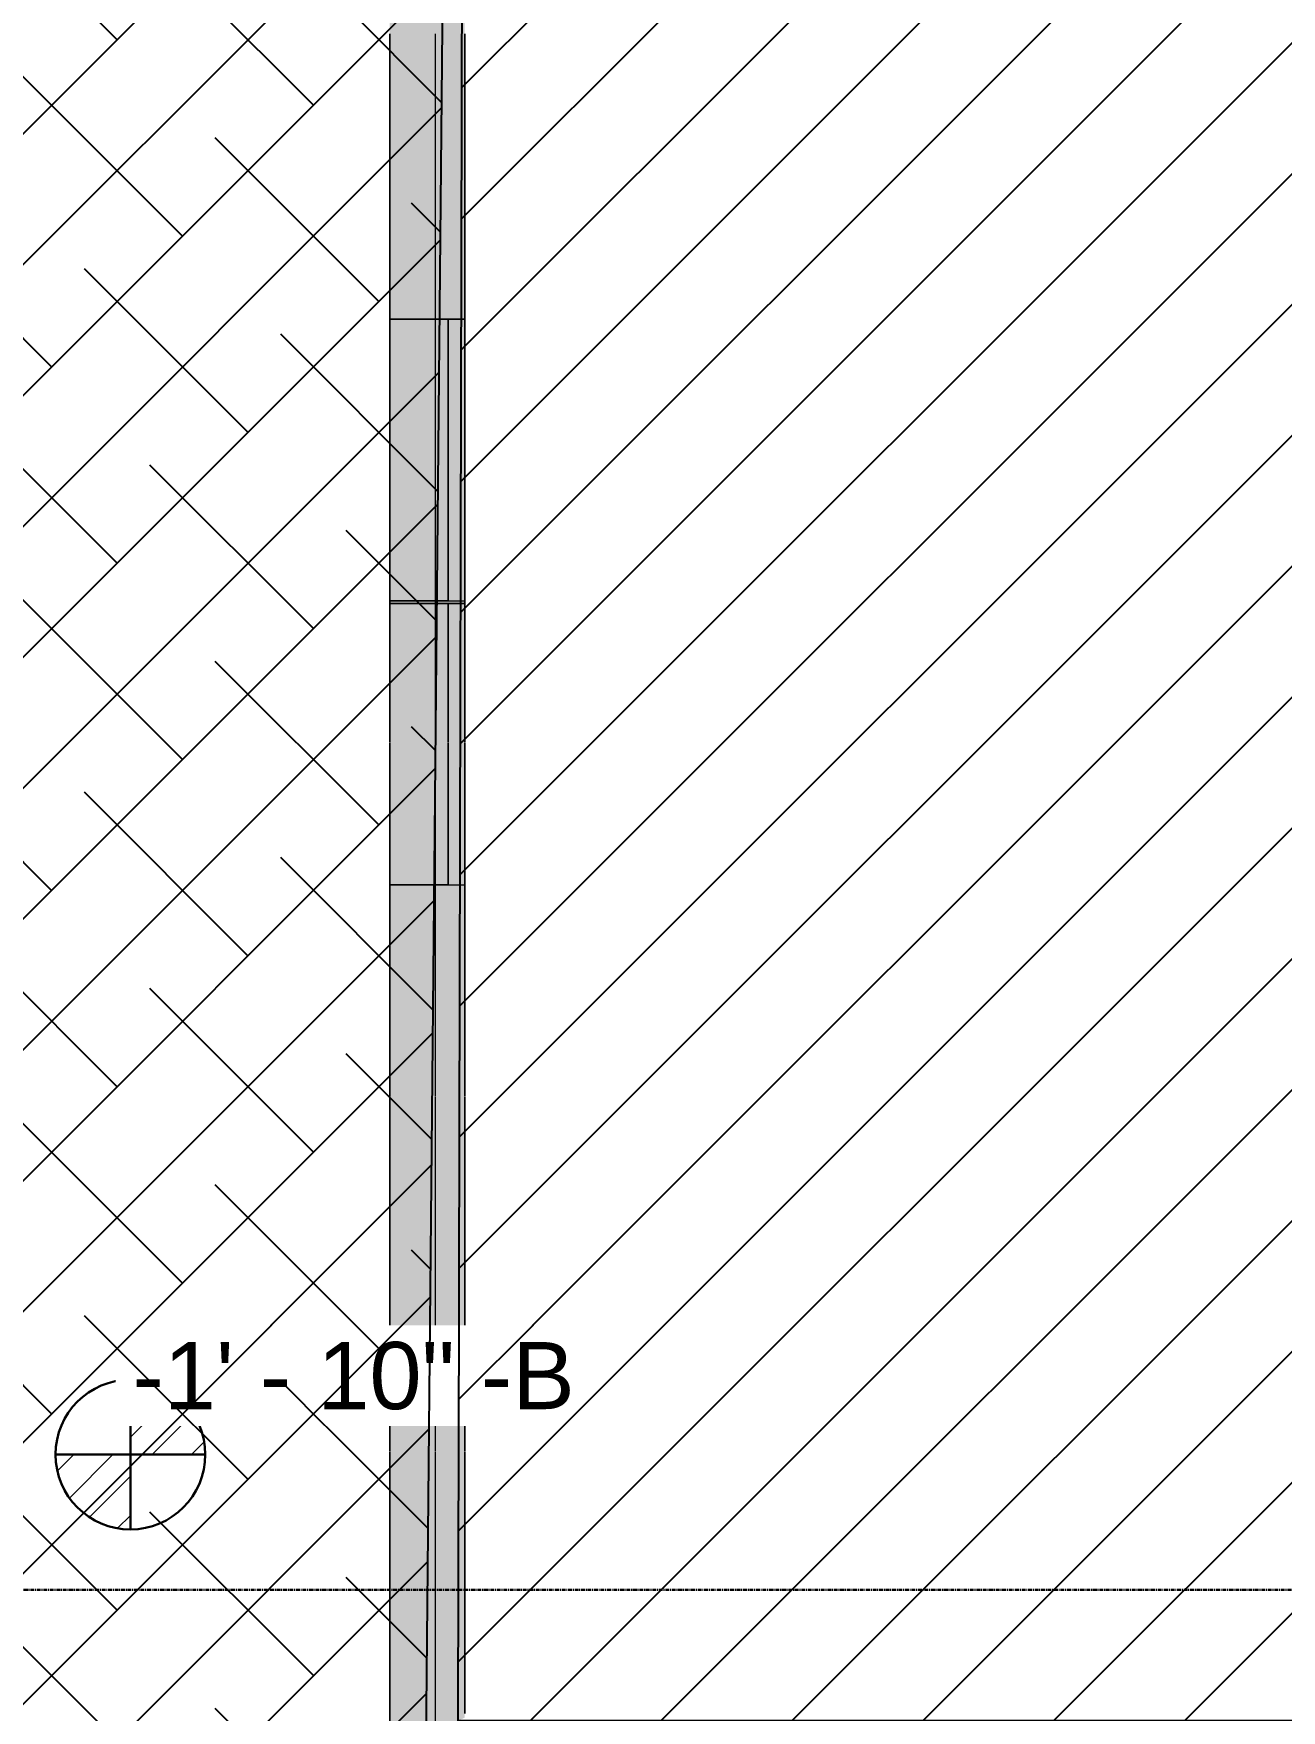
# Model space of a CAD drawing. Header units: inches. Extents: x -4126 to -1814, y 9773 to 12338.
# Drawn here: x -3458.4 to -3289.9, y 10822.9 to 11049.4 of the extents above; entities that cross this region are included whole.
import ezdxf

# ---------------------------------------------------------------- set-up
doc = ezdxf.new("R2010")
doc.units = ezdxf.units.IN
doc.header["$MEASUREMENT"] = 0
doc.linetypes.add('Grid Line 1_2_', pattern=[0.875, 0.5, -0.125, 0.125, -0.125])
for name, color, linetype, lineweight in [('A-WALL', 113, 'Continuous', 13), ('G-ANNO-DIMS', 111, 'Continuous', 9), ('S-GRID', 1, 'Continuous', 9)]:
    doc.layers.add(name, color=color, linetype=linetype, lineweight=lineweight)
doc.layers.add('LOAD_HATCH', color=8, linetype='Continuous')
doc.styles.add('Arial_2', font='arial.ttf', dxfattribs={"height": 9.070866})
pattern_1 = [(45, (35.889, -113.098), (-0.027577164, 0.027577164), [])]

# ---------------------------------------------------------------- blocks, each defined once
blk = doc.blocks.new('CTR - 1st Phase - Shell_rvt-1-FRAMING PLAN - 1ST FLOOR')
at = {"layer": 'A-WALL', "lineweight": 5, "transparency": 33554585}
h = blk.add_hatch(color=8, dxfattribs=at)
h.paths.add_polyline_path([(-3404.17, 10813.86), (-3400.17, 10813.86), (-3400.17, 10819.99), (-3404.17, 10819.99), (-3404.17, 10856.62), (-3410.3, 10856.62), (-3410.3, 10813.86), (-3404.28, 10813.86)], flags=0)
h.paths.add_polyline_path([(-3410.3, 10857.02), (-3404.17, 10857.02), (-3404.17, 10857.45), (-3410.3, 10857.45)], flags=0)
h.paths.add_polyline_path([(-3404.85, 10858.28), (-3404.17, 10858.28), (-3404.17, 10858.71), (-3410.3, 10858.71), (-3410.3, 10858.28)], flags=0)
h.paths.add_polyline_path([(-3404.87, 10859.1), (-3404.17, 10859.1), (-3404.17, 10904.5), (-3410.3, 10904.5), (-3410.3, 10859.1)], flags=0)
h.paths.add_polyline_path([(-3410.3, 10904.9), (-3404.17, 10904.9), (-3404.17, 10905.33), (-3410.3, 10905.33)], flags=0)
h.paths.add_polyline_path([(-3410.3, 10906.16), (-3404.17, 10906.16), (-3404.17, 10906.59), (-3410.3, 10906.59)], flags=0)
h.paths.add_polyline_path([(-3404.17, 10906.98), (-3404.17, 10934.38), (-3410.3, 10934.38), (-3410.3, 10906.98), (-3405.72, 10906.98)], flags=0)
h.paths.add_polyline_path([(-3410.3, 10972.4), (-3404.17, 10972.4), (-3404.17, 10972.78), (-3410.3, 10972.78)], flags=0)
h.paths.add_polyline_path([(-3404.17, 11010.8), (-3404.17, 11048.15), (-3410.3, 11048.15), (-3410.3, 11010.8), (-3407.57, 11010.8)], flags=0)
h.paths.add_polyline_path([(-3404.17, 11048.54), (-3404.17, 11048.97), (-3410.3, 11048.97), (-3410.3, 11048.54), (-3408.24, 11048.54)], flags=0)
h.paths.add_polyline_path([(-3410.3, 11049.81), (-3404.17, 11049.81), (-3404.17, 11050.24), (-3410.3, 11050.24)], flags=0)
h.paths.add_polyline_path([(-3408.27, 11050.63), (-3404.17, 11050.63), (-3404.17, 11096.03), (-3410.3, 11096.03), (-3410.3, 11050.63)], flags=0)
h.paths.add_polyline_path([(-3410.3, 11096.42), (-3404.17, 11096.42), (-3404.17, 11096.85), (-3410.3, 11096.85)], flags=0)
h.paths.add_polyline_path([(-3404.17, 11097.69), (-3404.17, 11098.12), (-3410.3, 11098.12), (-3410.3, 11097.69), (-3409.11, 11097.69)], flags=0)
h.paths.add_polyline_path([(-3410.3, 11098.51), (-3404.17, 11098.51), (-3404.17, 11143.91), (-3410.3, 11143.91), (-3410.3, 11130.69), (-3409.92, 11130.69), (-3409.92, 11122.19), (-3410.3, 11122.19)], flags=0)
h.paths.add_polyline_path([(-3409.94, 11144.31), (-3404.17, 11144.31), (-3404.17, 11144.74), (-3410.3, 11144.74), (-3410.3, 11144.31)], flags=0)
h.paths.add_polyline_path([(-3409.96, 11145.57), (-3404.17, 11145.57), (-3404.17, 11146), (-3410.3, 11146), (-3410.3, 11145.57)], flags=0)
h.paths.add_polyline_path([(-3404.17, 11146.39), (-3404.17, 11164.59), (-3410.3, 11164.59), (-3410.3, 11146.39), (-3409.98, 11146.39)], flags=0)
h.paths.add_polyline_path([(-3410.3, 11276.29), (-3404.17, 11276.29), (-3404.17, 11278.79), (-3410.3, 11278.79), (-3410.3, 11276.86)], flags=0)
h.paths.add_polyline_path([(-3404.15, 11278.83), (-3400.17, 11278.83), (-3400.17, 11279.64), (-3410.3, 11279.64), (-3410.3, 11278.83), (-3404.17, 11278.83)], flags=0)
h.paths.add_polyline_path([(-3410.3, 11280.03), (-3400.17, 11280.03), (-3400.17, 11284.91), (-3410.3, 11284.91)], flags=0)
h = blk.add_hatch(color=8, dxfattribs=at)
h.paths.add_polyline_path([(-3404.17, 10819.99), (-3400.17, 10821.92), (-3400.17, 10856.62), (-3404.17, 10856.62), (-3404.17, 10821.92)], flags=0)
h.paths.add_polyline_path([(-3403.53, 10857.02), (-3400.17, 10857.02), (-3400.17, 10857.45), (-3404.17, 10857.45), (-3404.17, 10857.02)], flags=0)
h.paths.add_polyline_path([(-3400.17, 10858.28), (-3400.17, 10858.71), (-3404.17, 10858.71), (-3404.17, 10858.28), (-3403.51, 10858.28)], flags=0)
h.paths.add_polyline_path([(-3400.17, 10859.1), (-3400.17, 10904.5), (-3404.17, 10904.5), (-3404.17, 10859.1), (-3403.49, 10859.1)], flags=0)
h.paths.add_polyline_path([(-3400.17, 10904.9), (-3400.17, 10905.33), (-3404.17, 10905.33), (-3404.17, 10904.9), (-3402.69, 10904.9)], flags=0)
h.paths.add_polyline_path([(-3402.67, 10906.16), (-3400.17, 10906.16), (-3400.17, 10906.59), (-3404.17, 10906.59), (-3404.17, 10906.16)], flags=0)
h.paths.add_polyline_path([(-3402.66, 10906.98), (-3400.17, 10906.98), (-3400.17, 10934.38), (-3404.17, 10934.38), (-3404.17, 10906.98)], flags=0)
h.paths.add_polyline_path([(-3404.17, 10972.4), (-3400.17, 10972.4), (-3400.17, 10972.78), (-3404.17, 10972.78)], flags=0)
h.paths.add_polyline_path([(-3400.17, 11010.8), (-3400.19, 11048.15), (-3404.17, 11048.15), (-3404.17, 11010.8), (-3400.85, 11010.8)], flags=0)
h.paths.add_polyline_path([(-3400.19, 11048.54), (-3400.17, 11048.54), (-3400.18, 11048.97), (-3404.17, 11048.97), (-3404.17, 11048.54)], flags=0)
h.paths.add_polyline_path([(-3400.17, 11049.81), (-3400.19, 11050.24), (-3404.17, 11050.24), (-3404.17, 11049.81), (-3400.18, 11049.81)], flags=0)
h.paths.add_polyline_path([(-3404.17, 11050.63), (-3400.17, 11050.63), (-3400.17, 11096.03), (-3404.17, 11096.03), (-3404.17, 11083.98)], flags=0)
h.paths.add_polyline_path([(-3400.17, 11096.42), (-3400.17, 11096.85), (-3404.17, 11096.85), (-3404.17, 11096.42), (-3401, 11096.42)], flags=0)
h.paths.add_polyline_path([(-3400.17, 11097.69), (-3400.17, 11098.12), (-3404.17, 11098.12), (-3404.17, 11097.69), (-3401.02, 11097.69)], flags=0)
h.paths.add_polyline_path([(-3401.03, 11098.51), (-3400.17, 11098.51), (-3400.17, 11143.91), (-3404.17, 11143.91), (-3404.17, 11098.51)], flags=0)
h.paths.add_polyline_path([(-3404.17, 11144.31), (-3400.17, 11144.31), (-3400.17, 11144.74), (-3404.17, 11144.74)], flags=0)
h.paths.add_polyline_path([(-3400.17, 11145.57), (-3400.17, 11146), (-3404.17, 11146), (-3404.17, 11145.57), (-3401.85, 11145.57)], flags=0)
h.paths.add_polyline_path([(-3401.87, 11146.39), (-3400.17, 11146.39), (-3400.17, 11164.59), (-3404.17, 11164.59), (-3404.17, 11146.39)], flags=0)
h.paths.add_polyline_path([(-3400.17, 11276.29), (-3400.17, 11276.86), (-3404.17, 11278.79), (-3404.13, 11276.29)], flags=0)
h = blk.add_hatch(color=8, dxfattribs=at)
h.paths.add_polyline_path([(-3404.82, 10856.62), (-3404.17, 10856.62), (-3404.17, 10857.02), (-3410.3, 10857.02), (-3410.3, 10856.62)], flags=0)
h.paths.add_polyline_path([(-3404.17, 10858.71), (-3404.17, 10859.1), (-3410.3, 10859.1), (-3410.3, 10858.71), (-3404.86, 10858.71)], flags=0)
h.paths.add_polyline_path([(-3405.68, 10904.5), (-3404.17, 10904.5), (-3404.17, 10904.9), (-3410.3, 10904.9), (-3410.3, 10904.5)], flags=0)
h.paths.add_polyline_path([(-3404.17, 10906.59), (-3404.17, 10906.98), (-3410.3, 10906.98), (-3410.3, 10906.59), (-3405.71, 10906.59)], flags=0)
h.paths.add_polyline_path([(-3404.17, 11048.15), (-3404.17, 11048.54), (-3410.3, 11048.54), (-3410.3, 11048.15), (-3408.23, 11048.15)], flags=0)
h.paths.add_polyline_path([(-3410.3, 11050.24), (-3404.17, 11050.24), (-3404.17, 11050.63), (-3410.3, 11050.63)], flags=0)
h.paths.add_polyline_path([(-3409.08, 11096.03), (-3404.17, 11096.03), (-3404.17, 11096.42), (-3410.3, 11096.42), (-3410.3, 11096.03)], flags=0)
h.paths.add_polyline_path([(-3404.17, 11098.12), (-3404.17, 11098.51), (-3410.3, 11098.51), (-3410.3, 11098.12), (-3409.12, 11098.12)], flags=0)
h.paths.add_polyline_path([(-3404.17, 11143.91), (-3404.17, 11144.31), (-3410.3, 11144.31), (-3410.3, 11143.91), (-3409.92, 11143.91)], flags=0)
h.paths.add_polyline_path([(-3409.97, 11146), (-3404.17, 11146), (-3404.17, 11146.39), (-3410.3, 11146.39), (-3410.3, 11146)], flags=0)
h = blk.add_hatch(color=8, dxfattribs=at)
h.paths.add_polyline_path([(-3404.17, 10857.45), (-3404.17, 10858.28), (-3410.3, 10858.28), (-3410.3, 10857.45), (-3404.84, 10857.45)], flags=0)
h.paths.add_polyline_path([(-3404.17, 10905.33), (-3404.17, 10906.16), (-3410.3, 10906.16), (-3410.3, 10905.33), (-3405.69, 10905.33)], flags=0)
h.paths.add_polyline_path([(-3404.17, 11048.97), (-3404.17, 11049.81), (-3410.3, 11049.81), (-3410.3, 11048.97), (-3408.24, 11048.97)], flags=0)
h.paths.add_polyline_path([(-3404.17, 11096.85), (-3404.17, 11097.69), (-3410.3, 11097.69), (-3410.3, 11096.85), (-3409.09, 11096.85)], flags=0)
h.paths.add_polyline_path([(-3409.95, 11144.74), (-3404.17, 11144.74), (-3404.17, 11145.57), (-3410.3, 11145.57), (-3410.3, 11144.74)], flags=0)
h = blk.add_hatch(color=8, dxfattribs=at)
h.paths.add_polyline_path([(-3403.53, 10856.62), (-3400.17, 10856.62), (-3400.17, 10857.02), (-3404.17, 10857.02), (-3404.17, 10856.62)], flags=0)
h.paths.add_polyline_path([(-3403.5, 10858.71), (-3400.17, 10858.71), (-3400.17, 10859.1), (-3404.17, 10859.1), (-3404.17, 10858.71)], flags=0)
h.paths.add_polyline_path([(-3404.17, 10904.5), (-3400.17, 10904.5), (-3400.17, 10904.9), (-3404.17, 10904.9)], flags=0)
h.paths.add_polyline_path([(-3404.17, 10906.59), (-3400.17, 10906.59), (-3400.17, 10906.98), (-3404.17, 10906.98)], flags=0)
h.paths.add_polyline_path([(-3400.19, 11048.15), (-3400.17, 11048.15), (-3400.19, 11048.54), (-3404.17, 11048.54), (-3404.17, 11048.15)], flags=0)
h.paths.add_polyline_path([(-3400.19, 11050.24), (-3400.17, 11050.24), (-3400.2, 11050.63), (-3404.17, 11050.63), (-3404.17, 11050.24)], flags=0)
h.paths.add_polyline_path([(-3400.17, 11096.03), (-3400.17, 11096.42), (-3404.17, 11096.42), (-3404.17, 11096.03), (-3400.99, 11096.03)], flags=0)
h.paths.add_polyline_path([(-3400.17, 11098.12), (-3400.17, 11098.51), (-3404.17, 11098.51), (-3404.17, 11098.12), (-3401.02, 11098.12)], flags=0)
h.paths.add_polyline_path([(-3400.17, 11143.91), (-3400.17, 11144.31), (-3404.17, 11144.31), (-3404.17, 11143.91), (-3401.82, 11143.91)], flags=0)
h.paths.add_polyline_path([(-3404.17, 11146), (-3400.17, 11146), (-3400.17, 11146.39), (-3404.17, 11146.39)], flags=0)
h = blk.add_hatch(color=8, dxfattribs=at)
h.paths.add_polyline_path([(-3400.17, 10857.45), (-3400.17, 10858.28), (-3404.17, 10858.28), (-3404.17, 10857.45), (-3403.52, 10857.45)], flags=0)
h.paths.add_polyline_path([(-3400.17, 10905.33), (-3400.17, 10906.16), (-3404.17, 10906.16), (-3404.17, 10905.33), (-3402.69, 10905.33)], flags=0)
h.paths.add_polyline_path([(-3400.17, 11048.97), (-3400.18, 11049.81), (-3404.17, 11049.81), (-3404.17, 11048.97), (-3400.18, 11048.97)], flags=0)
h.paths.add_polyline_path([(-3401, 11096.85), (-3400.17, 11096.85), (-3400.17, 11097.69), (-3404.17, 11097.69), (-3404.17, 11096.85)], flags=0)
h.paths.add_polyline_path([(-3404.17, 11144.74), (-3400.17, 11144.74), (-3400.17, 11145.57), (-3404.17, 11145.57), (-3404.17, 11145.11)], flags=0)
h = blk.add_hatch(color=8, dxfattribs=at)
h.paths.add_polyline_path([(-3401.51, 10972.78), (-3400.17, 10972.78), (-3400.17, 11000.27), (-3410.3, 11000.27), (-3410.3, 10972.78), (-3404.17, 10972.78)], flags=0)
h.paths.add_polyline_path([(-3404.17, 11000.66), (-3400.17, 11000.66), (-3400.17, 11001.09), (-3410.3, 11001.09), (-3410.3, 11000.66), (-3407.39, 11000.66)], flags=0)
h.paths.add_polyline_path([(-3400.17, 11001.92), (-3400.17, 11002.35), (-3410.3, 11002.35), (-3410.3, 11001.92), (-3401, 11001.92)], flags=0)
h.paths.add_polyline_path([(-3407.42, 11002.75), (-3400.17, 11002.75), (-3400.17, 11010.8), (-3410.3, 11010.8), (-3410.3, 11002.75)], flags=0)
h = blk.add_hatch(color=8, dxfattribs=at)
h.paths.add_polyline_path([(-3400.17, 11000.27), (-3400.17, 11000.66), (-3410.3, 11000.66), (-3410.3, 11000.27), (-3401.03, 11000.27)], flags=0)
h.paths.add_polyline_path([(-3407.39, 11001.09), (-3400.17, 11001.09), (-3400.17, 11001.92), (-3410.3, 11001.92), (-3410.3, 11001.09)], flags=0)
h.paths.add_polyline_path([(-3410.3, 11002.35), (-3400.17, 11002.35), (-3400.17, 11002.75), (-3410.3, 11002.75)], flags=0)
h = blk.add_hatch(color=8, dxfattribs=at)
h.paths.add_polyline_path([(-3410.3, 10934.38), (-3400.17, 10934.38), (-3400.17, 10952.39), (-3410.3, 10952.39)], flags=0)
h.paths.add_polyline_path([(-3406.53, 10952.78), (-3400.17, 10952.78), (-3400.17, 10953.21), (-3410.3, 10953.21), (-3410.3, 10952.78)], flags=0)
h.paths.add_polyline_path([(-3401.84, 10954.04), (-3400.17, 10954.04), (-3400.17, 10954.47), (-3410.3, 10954.47), (-3410.3, 10954.04), (-3404.17, 10954.04)], flags=0)
h.paths.add_polyline_path([(-3401.82, 10954.87), (-3400.17, 10954.87), (-3400.17, 10972.4), (-3410.3, 10972.4), (-3410.3, 10954.87), (-3404.17, 10954.87)], flags=0)
h = blk.add_hatch(color=8, dxfattribs=at)
h.paths.add_polyline_path([(-3400.17, 10952.39), (-3400.17, 10952.78), (-3410.3, 10952.78), (-3410.3, 10952.39), (-3401.86, 10952.39)], flags=0)
h.paths.add_polyline_path([(-3406.54, 10953.21), (-3400.17, 10953.21), (-3400.17, 10954.04), (-3410.3, 10954.04), (-3410.3, 10953.21)], flags=0)
h.paths.add_polyline_path([(-3410.3, 10954.47), (-3400.17, 10954.47), (-3400.17, 10954.87), (-3410.3, 10954.87)], flags=0)
at = {"layer": 'A-WALL', "color": 253}
for p, q in [((-3410.3, 11048.97), (-3410.3, 11049.35)), ((-3404.17, 11049.35), (-3404.17, 11048.97)), ((-3400.17, 11049.35), (-3400.17, 11048.97)), ((-3410.3, 11048.54), (-3410.3, 11048.97)), ((-3410.3, 11048.15), (-3410.3, 11048.54)), ((-3410.3, 11010.8), (-3410.3, 11048.15)), ((-3404.17, 11048.97), (-3404.17, 11048.54)), ((-3404.17, 11048.54), (-3404.17, 11048.15)), ((-3404.17, 11048.15), (-3404.17, 11002.75)), ((-3400.17, 11048.97), (-3400.17, 11048.54)), ((-3400.17, 11048.54), (-3400.17, 11048.15)), ((-3400.17, 11048.15), (-3400.17, 11010.8)), ((-3410.3, 11002.75), (-3410.3, 11010.8)), ((-3410.3, 11010.8), (-3410.3, 11002.75)), ((-3410.3, 11002.75), (-3410.3, 11010.8)), ((-3400.17, 11010.8), (-3410.3, 11010.8)), ((-3410.3, 11010.8), (-3402.42, 11010.8)), ((-3402.42, 11010.8), (-3402.42, 11002.75)), ((-3402.42, 11002.75), (-3402.42, 11010.8)), ((-3402.42, 11010.8), (-3400.17, 11010.8)), ((-3400.17, 11010.8), (-3400.17, 11002.75)), ((-3400.17, 11002.75), (-3400.17, 11010.8)), ((-3400.17, 11010.8), (-3400.17, 11002.75)), ((-3410.3, 11002.35), (-3410.3, 11002.75)), ((-3410.3, 11002.75), (-3410.3, 11002.35)), ((-3410.3, 11002.35), (-3410.3, 11002.75)), ((-3410.3, 11001.92), (-3410.3, 11002.35)), ((-3410.3, 11002.35), (-3410.3, 11001.92)), ((-3410.3, 11001.92), (-3410.3, 11002.35)), ((-3410.3, 11001.55), (-3410.3, 11001.92)), ((-3410.3, 11001.92), (-3410.3, 11001.55)), ((-3410.3, 11001.55), (-3410.3, 11001.92)), ((-3404.17, 11002.75), (-3404.17, 11002.35)), ((-3404.17, 11002.35), (-3404.17, 11001.92)), ((-3404.17, 11001.92), (-3404.17, 11001.55)), ((-3402.42, 11002.75), (-3402.42, 11002.35)), ((-3402.42, 11002.35), (-3402.42, 11002.75)), ((-3402.42, 11002.35), (-3402.42, 11001.92)), ((-3402.42, 11001.92), (-3402.42, 11002.35)), ((-3402.42, 11001.92), (-3402.42, 11001.55)), ((-3402.42, 11001.55), (-3402.42, 11001.92)), ((-3400.17, 11002.75), (-3400.17, 11002.35)), ((-3400.17, 11002.35), (-3400.17, 11002.75)), ((-3400.17, 11002.75), (-3400.17, 11002.35)), ((-3400.17, 11002.35), (-3400.17, 11001.92)), ((-3400.17, 11001.92), (-3400.17, 11002.35)), ((-3400.17, 11002.35), (-3400.17, 11001.92)), ((-3400.17, 11001.92), (-3400.17, 11001.55)), ((-3400.17, 11001.55), (-3400.17, 11001.92)), ((-3400.17, 11001.92), (-3400.17, 11001.55)), ((-3410.3, 11001.09), (-3410.3, 11001.47)), ((-3410.3, 11001.47), (-3410.3, 11001.09)), ((-3410.3, 11001.09), (-3410.3, 11001.47)), ((-3410.3, 11000.66), (-3410.3, 11001.09)), ((-3410.3, 11001.09), (-3410.3, 11000.66)), ((-3410.3, 11000.66), (-3410.3, 11001.09)), ((-3410.3, 11000.27), (-3410.3, 11000.66)), ((-3410.3, 11000.66), (-3410.3, 11000.27)), ((-3410.3, 11000.27), (-3410.3, 11000.66)), ((-3410.3, 10972.78), (-3410.3, 11000.27)), ((-3410.3, 11000.27), (-3410.3, 10972.78)), ((-3410.3, 10972.78), (-3410.3, 11000.27)), ((-3404.17, 11001.47), (-3404.17, 11001.09)), ((-3404.17, 11001.09), (-3404.17, 11000.66)), ((-3404.17, 11000.66), (-3404.17, 11000.27)), ((-3404.17, 11000.27), (-3404.17, 10954.87)), ((-3402.42, 11001.47), (-3402.42, 11001.09)), ((-3402.42, 11001.09), (-3402.42, 11001.47)), ((-3402.42, 11001.09), (-3402.42, 11000.66)), ((-3402.42, 11000.66), (-3402.42, 11001.09)), ((-3402.42, 11000.66), (-3402.42, 11000.27)), ((-3402.42, 11000.27), (-3402.42, 11000.66)), ((-3402.42, 11000.27), (-3402.42, 10972.78)), ((-3402.42, 10972.78), (-3402.42, 11000.27)), ((-3400.17, 11001.47), (-3400.17, 11001.09)), ((-3400.17, 11001.09), (-3400.17, 11001.47)), ((-3400.17, 11001.47), (-3400.17, 11001.09)), ((-3400.17, 11001.09), (-3400.17, 11000.66)), ((-3400.17, 11000.66), (-3400.17, 11001.09)), ((-3400.17, 11001.09), (-3400.17, 11000.66)), ((-3400.17, 11000.66), (-3400.17, 11000.27)), ((-3400.17, 11000.27), (-3400.17, 11000.66)), ((-3400.17, 11000.66), (-3400.17, 11000.27)), ((-3400.17, 11000.27), (-3400.17, 10972.78)), ((-3400.17, 10972.78), (-3400.17, 11000.27)), ((-3400.17, 11000.27), (-3400.17, 10972.78)), ((-3410.3, 10972.4), (-3410.3, 10972.78)), ((-3402.42, 10972.78), (-3410.3, 10972.78)), ((-3410.3, 10972.78), (-3400.17, 10972.78)), ((-3410.3, 10954.87), (-3410.3, 10972.4)), ((-3410.3, 10972.4), (-3410.3, 10954.87)), ((-3410.3, 10954.87), (-3410.3, 10972.4)), ((-3400.17, 10972.4), (-3410.3, 10972.4)), ((-3410.3, 10972.4), (-3402.42, 10972.4)), ((-3402.42, 10972.78), (-3400.17, 10972.78)), ((-3402.42, 10954.87), (-3402.42, 10972.4)), ((-3402.42, 10972.4), (-3402.42, 10954.87)), ((-3402.42, 10972.4), (-3400.17, 10972.4)), ((-3400.17, 10972.78), (-3400.17, 10972.4)), ((-3400.17, 10972.4), (-3400.17, 10954.87)), ((-3400.17, 10972.4), (-3400.17, 10954.87)), ((-3400.17, 10954.87), (-3400.17, 10972.4)), ((-3410.3, 10954.47), (-3410.3, 10954.87)), ((-3410.3, 10954.87), (-3410.3, 10954.47)), ((-3410.3, 10954.47), (-3410.3, 10954.87)), ((-3410.3, 10954.04), (-3410.3, 10954.47)), ((-3410.3, 10954.47), (-3410.3, 10954.04)), ((-3410.3, 10954.04), (-3410.3, 10954.47)), ((-3410.3, 10953.67), (-3410.3, 10954.04)), ((-3410.3, 10954.04), (-3410.3, 10953.67)), ((-3410.3, 10953.67), (-3410.3, 10954.04)), ((-3404.17, 10954.87), (-3404.17, 10954.47)), ((-3404.17, 10954.47), (-3404.17, 10954.04)), ((-3404.17, 10954.04), (-3404.17, 10953.67)), ((-3402.42, 10954.47), (-3402.42, 10954.87)), ((-3402.42, 10954.87), (-3402.42, 10954.47)), ((-3402.42, 10954.04), (-3402.42, 10954.47)), ((-3402.42, 10954.47), (-3402.42, 10954.04)), ((-3402.42, 10953.67), (-3402.42, 10954.04)), ((-3402.42, 10954.04), (-3402.42, 10953.67)), ((-3400.17, 10954.87), (-3400.17, 10954.47)), ((-3400.17, 10954.87), (-3400.17, 10954.47)), ((-3400.17, 10954.47), (-3400.17, 10954.87)), ((-3400.17, 10954.47), (-3400.17, 10954.04)), ((-3400.17, 10954.47), (-3400.17, 10954.04)), ((-3400.17, 10954.04), (-3400.17, 10954.47)), ((-3400.17, 10954.04), (-3400.17, 10953.67)), ((-3400.17, 10954.04), (-3400.17, 10953.67)), ((-3400.17, 10953.67), (-3400.17, 10954.04)), ((-3410.3, 10953.21), (-3410.3, 10953.58)), ((-3410.3, 10953.58), (-3410.3, 10953.21)), ((-3410.3, 10953.21), (-3410.3, 10953.58)), ((-3410.3, 10952.78), (-3410.3, 10953.21)), ((-3410.3, 10953.21), (-3410.3, 10952.78)), ((-3410.3, 10952.78), (-3410.3, 10953.21)), ((-3410.3, 10952.39), (-3410.3, 10952.78)), ((-3410.3, 10952.78), (-3410.3, 10952.39)), ((-3410.3, 10952.39), (-3410.3, 10952.78)), ((-3410.3, 10934.38), (-3410.3, 10952.39)), ((-3410.3, 10952.39), (-3410.3, 10934.38)), ((-3410.3, 10934.38), (-3410.3, 10952.39)), ((-3404.17, 10953.58), (-3404.17, 10953.21)), ((-3404.17, 10953.21), (-3404.17, 10952.78)), ((-3404.17, 10952.78), (-3404.17, 10952.39)), ((-3404.17, 10952.39), (-3404.17, 10906.98)), ((-3402.42, 10953.21), (-3402.42, 10953.58)), ((-3402.42, 10953.58), (-3402.42, 10953.21)), ((-3402.42, 10952.78), (-3402.42, 10953.21)), ((-3402.42, 10953.21), (-3402.42, 10952.78)), ((-3402.42, 10952.39), (-3402.42, 10952.78)), ((-3402.42, 10952.78), (-3402.42, 10952.39)), ((-3402.42, 10934.38), (-3402.42, 10952.39)), ((-3402.42, 10952.39), (-3402.42, 10934.38)), ((-3400.17, 10953.58), (-3400.17, 10953.21)), ((-3400.17, 10953.58), (-3400.17, 10953.21)), ((-3400.17, 10953.21), (-3400.17, 10953.58)), ((-3400.17, 10953.21), (-3400.17, 10952.78)), ((-3400.17, 10953.21), (-3400.17, 10952.78)), ((-3400.17, 10952.78), (-3400.17, 10953.21)), ((-3400.17, 10952.78), (-3400.17, 10952.39)), ((-3400.17, 10952.78), (-3400.17, 10952.39)), ((-3400.17, 10952.39), (-3400.17, 10952.78)), ((-3400.17, 10952.39), (-3400.17, 10934.38)), ((-3400.17, 10952.39), (-3400.17, 10934.38)), ((-3400.17, 10934.38), (-3400.17, 10952.39)), ((-3410.3, 10906.98), (-3410.3, 10934.38)), ((-3402.42, 10934.38), (-3410.3, 10934.38)), ((-3410.3, 10934.38), (-3400.17, 10934.38)), ((-3402.42, 10934.38), (-3400.17, 10934.38)), ((-3400.17, 10934.38), (-3400.17, 10906.98)), ((-3410.3, 10906.59), (-3410.3, 10906.98)), ((-3410.3, 10906.16), (-3410.3, 10906.59)), ((-3404.17, 10906.98), (-3404.17, 10906.59)), ((-3404.17, 10906.59), (-3404.17, 10906.16)), ((-3400.17, 10906.98), (-3400.17, 10906.59)), ((-3400.17, 10906.59), (-3400.17, 10906.16)), ((-3410.3, 10905.79), (-3410.3, 10906.16)), ((-3410.3, 10905.33), (-3410.3, 10905.7)), ((-3410.3, 10904.9), (-3410.3, 10905.33)), ((-3410.3, 10904.5), (-3410.3, 10904.9)), ((-3410.3, 10859.1), (-3410.3, 10904.5)), ((-3404.17, 10906.16), (-3404.17, 10905.79)), ((-3404.17, 10905.7), (-3404.17, 10905.33)), ((-3404.17, 10905.33), (-3404.17, 10904.9)), ((-3404.17, 10904.9), (-3404.17, 10904.5)), ((-3404.17, 10904.5), (-3404.17, 10859.1)), ((-3400.17, 10906.16), (-3400.17, 10905.79)), ((-3400.17, 10905.7), (-3400.17, 10905.33)), ((-3400.17, 10905.33), (-3400.17, 10904.9)), ((-3400.17, 10904.9), (-3400.17, 10904.5)), ((-3400.17, 10904.5), (-3400.17, 10859.1)), ((-3410.3, 10858.71), (-3410.3, 10859.1)), ((-3404.17, 10859.1), (-3404.17, 10858.71)), ((-3400.17, 10859.1), (-3400.17, 10858.71)), ((-3410.3, 10858.28), (-3410.3, 10858.71)), ((-3410.3, 10857.9), (-3410.3, 10858.28)), ((-3410.3, 10857.45), (-3410.3, 10857.82)), ((-3410.3, 10857.02), (-3410.3, 10857.45)), ((-3410.3, 10856.62), (-3410.3, 10857.02)), ((-3410.3, 10842.51), (-3410.3, 10856.62)), ((-3404.17, 10858.71), (-3404.17, 10858.28)), ((-3404.17, 10858.28), (-3404.17, 10857.9)), ((-3404.17, 10857.82), (-3404.17, 10857.45)), ((-3404.17, 10857.45), (-3404.17, 10857.02)), ((-3404.17, 10857.02), (-3404.17, 10856.62)), ((-3404.17, 10856.62), (-3404.17, 10819.99)), ((-3400.17, 10858.71), (-3400.17, 10858.28)), ((-3400.17, 10858.28), (-3400.17, 10857.9)), ((-3400.17, 10857.82), (-3400.17, 10857.45)), ((-3400.17, 10857.45), (-3400.17, 10857.02)), ((-3400.17, 10857.02), (-3400.17, 10856.62)), ((-3400.17, 10856.62), (-3400.17, 10822.49)), ((-3410.3, 10813.86), (-3410.3, 10842.51))]:
    blk.add_line(p, q, dxfattribs=at)
at = {"layer": 'A-WALL', "color": 9}
for p, q in [((-3410.3, 11049.35), (-3410.3, 11048.54)), ((-3404.17, 11049.35), (-3404.17, 11048.54)), ((-3400.17, 11049.29), (-3400.17, 11049.35)), ((-3400.17, 11048.54), (-3400.17, 11049.29)), ((-3410.3, 11048.54), (-3410.3, 11048.15)), ((-3410.3, 11048.15), (-3410.3, 11002.75)), ((-3404.17, 11048.54), (-3404.17, 11048.15)), ((-3404.17, 11048.15), (-3404.17, 11002.75)), ((-3400.17, 11048.15), (-3400.17, 11048.54)), ((-3400.17, 11002.75), (-3400.17, 11048.15)), ((-3410.3, 11002.75), (-3410.3, 11002.35)), ((-3410.3, 11002.35), (-3410.3, 11001.55)), ((-3404.17, 11002.75), (-3404.17, 11002.35)), ((-3404.17, 11002.35), (-3404.17, 11001.55)), ((-3400.17, 11002.35), (-3400.17, 11002.75)), ((-3400.17, 11001.55), (-3400.17, 11002.35)), ((-3410.3, 11001.47), (-3410.3, 11000.66)), ((-3410.3, 11000.66), (-3410.3, 11000.27)), ((-3410.3, 11000.27), (-3410.3, 10954.87)), ((-3404.17, 11001.47), (-3404.17, 11000.66)), ((-3404.17, 11000.66), (-3404.17, 11000.27)), ((-3404.17, 11000.27), (-3404.17, 10954.87)), ((-3400.17, 11000.66), (-3400.17, 11001.47)), ((-3400.17, 11000.27), (-3400.17, 11000.66)), ((-3400.17, 10954.87), (-3400.17, 11000.27)), ((-3410.3, 10954.87), (-3410.3, 10954.47)), ((-3410.3, 10954.47), (-3410.3, 10953.67)), ((-3404.17, 10954.87), (-3404.17, 10954.47)), ((-3404.17, 10954.47), (-3404.17, 10953.67)), ((-3400.17, 10954.47), (-3400.17, 10954.87)), ((-3400.17, 10953.67), (-3400.17, 10954.47)), ((-3410.3, 10953.58), (-3410.3, 10952.78)), ((-3410.3, 10952.78), (-3410.3, 10952.39)), ((-3410.3, 10952.39), (-3410.3, 10906.98)), ((-3404.17, 10953.58), (-3404.17, 10952.78)), ((-3404.17, 10952.78), (-3404.17, 10952.39)), ((-3404.17, 10952.39), (-3404.17, 10906.98)), ((-3400.17, 10952.78), (-3400.17, 10953.58)), ((-3400.17, 10952.39), (-3400.17, 10952.78)), ((-3400.17, 10906.98), (-3400.17, 10952.39)), ((-3410.3, 10906.98), (-3410.3, 10906.59)), ((-3410.3, 10906.59), (-3410.3, 10905.79)), ((-3404.17, 10906.98), (-3404.17, 10906.59)), ((-3404.17, 10906.59), (-3404.17, 10905.79)), ((-3400.17, 10906.59), (-3400.17, 10906.98)), ((-3400.17, 10905.79), (-3400.17, 10906.59)), ((-3410.3, 10905.7), (-3410.3, 10904.9)), ((-3410.3, 10904.9), (-3410.3, 10904.5)), ((-3410.3, 10904.5), (-3410.3, 10859.1)), ((-3404.17, 10905.7), (-3404.17, 10904.9)), ((-3404.17, 10904.9), (-3404.17, 10904.5)), ((-3404.17, 10904.5), (-3404.17, 10859.1)), ((-3400.17, 10904.9), (-3400.17, 10905.7)), ((-3400.17, 10904.5), (-3400.17, 10904.9)), ((-3400.17, 10859.1), (-3400.17, 10904.5)), ((-3410.3, 10859.1), (-3410.3, 10858.71)), ((-3404.17, 10859.1), (-3404.17, 10858.71)), ((-3400.17, 10858.71), (-3400.17, 10859.1)), ((-3410.3, 10858.71), (-3410.3, 10857.9)), ((-3410.3, 10857.82), (-3410.3, 10857.02)), ((-3410.3, 10857.02), (-3410.3, 10856.62)), ((-3410.3, 10856.62), (-3410.3, 10813.86)), ((-3404.17, 10858.71), (-3404.17, 10857.9)), ((-3404.17, 10857.82), (-3404.17, 10857.02)), ((-3404.17, 10857.02), (-3404.17, 10856.62)), ((-3404.17, 10856.62), (-3404.17, 10819.99)), ((-3400.17, 10857.9), (-3400.17, 10858.71)), ((-3400.17, 10857.02), (-3400.17, 10857.82)), ((-3400.17, 10856.62), (-3400.17, 10857.02)), ((-3400.17, 10822.49), (-3400.17, 10856.62))]:
    blk.add_line(p, q, dxfattribs=at)
blk = doc.blocks.new('Spot Elevations - Símbolo de cota horizontal-V269-FRAMING PLAN - 1ST FLOOR')
at = {"layer": 'G-ANNO-DIMS'}
h = blk.add_hatch(dxfattribs=at)
h.set_pattern_fill('FP_74', color=256, style=0, pattern_type=2)
h.set_pattern_definition(pattern_1)
edge = h.paths.add_edge_path(flags=0)
edge.add_arc((0, 0), 0.1053, 0, 90, ccw=False)
edge.add_line((0.1053, 0), (0, 0))
edge.add_line((0, 0), (0, 0.1053))
h = blk.add_hatch(dxfattribs=at)
h.set_pattern_fill('FP_74', color=256, style=0, pattern_type=2)
h.set_pattern_definition(pattern_1)
edge = h.paths.add_edge_path(flags=0)
edge.add_arc((0, 0), 0.1053, 0, 90, ccw=False)
edge.add_line((0.1053, 0), (0, 0))
edge.add_line((0, 0), (0, 0.1053))
h = blk.add_hatch(dxfattribs=at)
h.set_pattern_fill('FP_74', color=256, style=0, pattern_type=2)
h.set_pattern_definition(pattern_1)
edge = h.paths.add_edge_path(flags=0)
edge.add_arc((0, 0), 0.1053, 180, 270, ccw=False)
edge.add_line((-0.1053, 0), (0, 0))
edge.add_line((0, 0), (0, -0.1053))
h = blk.add_hatch(dxfattribs=at)
h.set_pattern_fill('FP_74', color=256, style=0, pattern_type=2)
h.set_pattern_definition(pattern_1)
edge = h.paths.add_edge_path(flags=0)
edge.add_arc((0, 0), 0.1053, 180, 270, ccw=False)
edge.add_line((-0.1053, 0), (0, 0))
edge.add_line((0, 0), (0, -0.1053))
at = {"layer": 'G-ANNO-DIMS', "lineweight": 30}
for p, q in [((0, 0.1053), (0, 0)), ((0, 0), (-0.1053, 0)), ((0, 0), (0.1053, 0)), ((0, -0.1053), (0, 0))]:
    blk.add_line(p, q, dxfattribs=at)
blk.add_circle((0, 0), 0.1053, dxfattribs=at)
for start, end in [(360, 90), (180, 270)]:
    blk.add_arc((0, 0), 0.1053, start, end, dxfattribs=at)

msp = doc.modelspace()

# ---------------------------------------------------------------- linework, layer by layer
at = {"layer": 'S-GRID', "linetype": 'Grid Line 1_2_', "lineweight": 30}
msp.add_line((-1814.206, 10839.189), (-4076.95, 10839.189), dxfattribs=at)

# ---------------------------------------------------------------- block references
at = {"lineweight": 5}
msp.add_blockref('CTR - 1st Phase - Shell_rvt-1-FRAMING PLAN - 1ST FLOOR', (0, 0), dxfattribs=at)
at = {"layer": 'G-ANNO-DIMS', "lineweight": 30, "xscale": 95.99999999999994, "yscale": 95.99999999999994, "zscale": 95.99999999999994}
msp.add_blockref('Spot Elevations - Símbolo de cota horizontal-V269-FRAMING PLAN - 1ST FLOOR', (-3445.333, 10857.445), dxfattribs=at)

# ---------------------------------------------------------------- next in the draw order: texts
at = {"layer": 'G-ANNO-DIMS', "insert": (-3445.04, 10872.648), "char_height": 9.07087, "width": 71.29666, "attachment_point": 1, "line_spacing_factor": 0.941778, "style": 'Arial_2', "bg_fill": 3, "box_fill_scale": 1.25, "bg_fill_color": 256, "bg_fill_true_color": 13158600, "bg_fill_transparency": 0}
msp.add_mtext('-1\' - 10" -B', dxfattribs=at)

# ---------------------------------------------------------------- next in the draw order: hatches: boundary and pattern name
at = {"layer": 'LOAD_HATCH'}
h = msp.add_hatch(dxfattribs=at)
h.set_pattern_fill('ANSI31', color=256, scale=100, style=0)
h.paths.add_polyline_path([(-3819.324, 9901.189), (-3819.324, 10010.089), (-2098.262, 10010.089), (-2098.262, 10821.489), (-3401.049, 10821.489), (-3400.049, 11277.289), (-2098.262, 11277.289), (-2098.262, 12077.189), (-1943.324, 12077.189), (-1943.324, 9901.189)])
h = msp.add_hatch(dxfattribs=at)
h.set_pattern_fill('ANSI38', color=256, scale=100, style=0)
h.paths.add_polyline_path([(-3481.324, 10382.789), (-3418.524, 10381), (-3072.924, 10381), (-2509.521, 10381.514), (-2503.7, 10449.439), (-3408.924, 10449.439), (-3401.049, 11277.289), (-3371.874, 11277.289), (-3371.874, 11473.789), (-3140.124, 11473.539), (-3139.124, 11648.339), (-2778.924, 11649.339), (-2778.924, 11628.389), (-2718.724, 11628.389), (-2650.524, 11628.389), (-2650.524, 11649.339), (-2509.521, 11650), (-2509.521, 11717.264), (-3140.124, 11718), (-3140.124, 11838.614), (-3460.024, 11838.614), (-3460.024, 11787.364), (-3199.999, 11783.364), (-3199.999, 11535.189), (-3481.324, 11530.989), (-3477.974, 11244.389), (-3477.974, 10410)])

# ---------------------------------------------------------------- next in the draw order: linework, layer by layer
msp.add_lwpolyline([(-3400.049, 11277.289), (-2098.262, 11277.289), (-2098.262, 12077.189), (-1943.324, 12077.189), (-1943.324, 9901.189), (-3819.324, 9901.189), (-3819.324, 10010.089), (-2098.262, 10010.089), (-2098.262, 10821.489), (-3401.049, 10821.489)], close=True, dxfattribs=at)
msp.add_lwpolyline([(-3477.974, 10410), (-3477.974, 11244.389), (-3481.324, 11530.989), (-3199.999, 11535.189), (-3199.999, 11783.364), (-3460.024, 11787.364), (-3460.024, 11838.614), (-3140.124, 11838.614), (-3140.124, 11718), (-2509.521, 11717.264), (-2739.924, 11717.364), (-2509.521, 11717.264), (-2509.521, 11650), (-2650.524, 11649.339), (-2650.524, 11628.389), (-2718.724, 11628.389), (-2778.924, 11628.389), (-2778.924, 11649.339), (-3139.124, 11648.339), (-3140.124, 11473.539), (-3371.874, 11473.789), (-3371.874, 11277.289), (-3401.049, 11277.289), (-3408.924, 10449.439)], dxfattribs=at)

doc.saveas('drawing.dxf')
